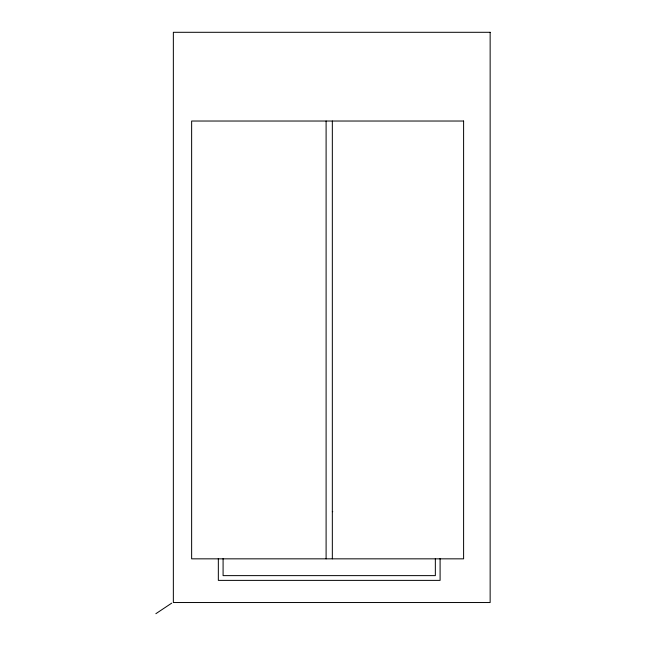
<?xml version="1.0" encoding="UTF-8"?>
<svg xmlns="http://www.w3.org/2000/svg" width="646" height="646" viewBox="0 0 646 646"><rect width="100%" height="100%" fill="white"/><g stroke="black" fill="none" stroke-linecap="round" stroke-linejoin="round"><path stroke-width="0.97" d="M155.856 613.7L171.699 603.138M332.335 511.64L332.755 511.64M440.096 558.459L440.096 580.383L218.34 580.383L218.34 558.459M435.347 558.628L435.347 575.626L223.088 575.626L223.088 558.628M332.335 121.028L332.335 558.838M326.101 121.028L326.101 558.838M490.144 32.3L173.354 32.3L173.354 602.532L490.144 602.532L490.144 32.3M463.602 121.028L191.636 121.028L191.636 558.838L463.602 558.838L463.602 121.028"/></g></svg>
